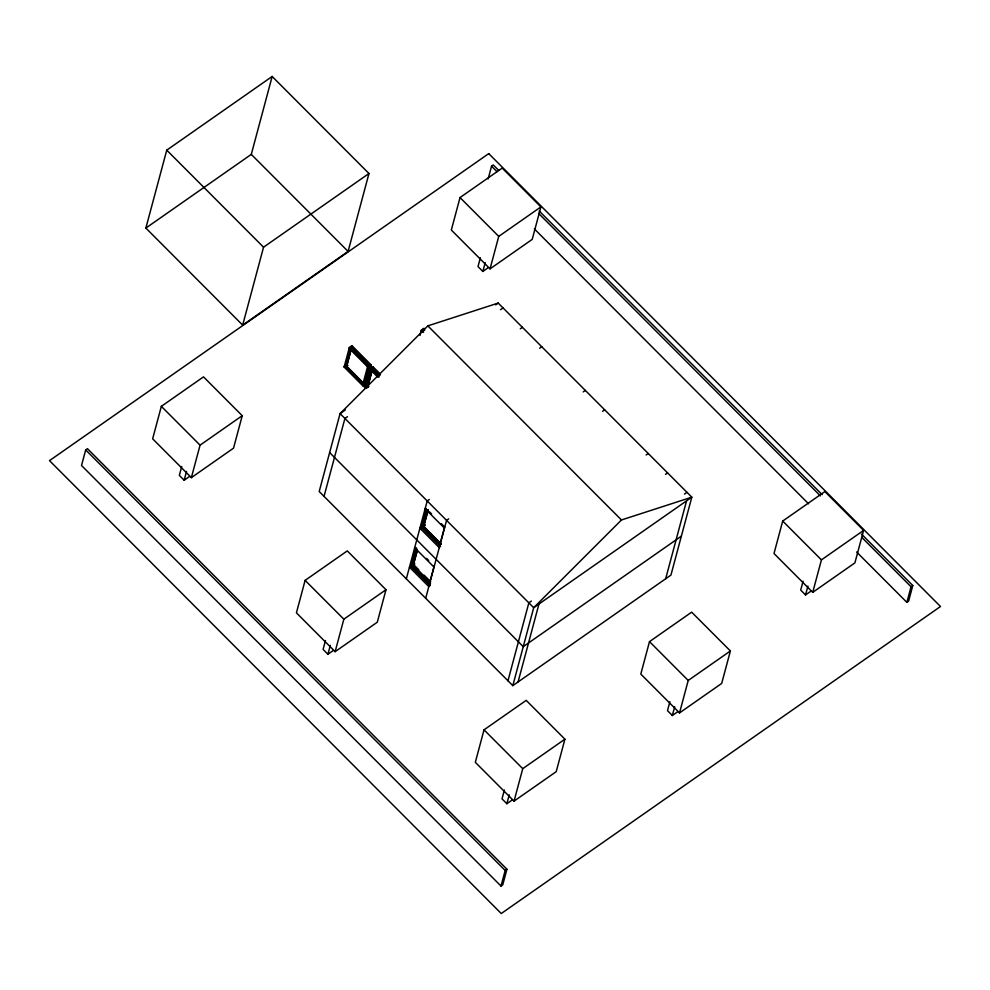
<?xml version="1.0" encoding="UTF-8"?>
<svg xmlns="http://www.w3.org/2000/svg" width="990" height="990" viewBox="0 0 990 990"><rect width="100%" height="100%" fill="white"/><g stroke="black" fill="none" stroke-linecap="round" stroke-linejoin="round"><path stroke-width="1.49" d="M85.697 449.918L81.514 465.498L501.002 886.05L502.759 884.812L506.942 869.232L87.454 448.693L85.697 449.918L505.185 870.457L501.002 886.05M145.864 228.071L166.753 150.158L272.163 76.465L368.973 173.51L348.096 251.435L242.674 325.128L145.864 228.071L251.287 154.391L272.163 76.465M161.345 406.346L152.646 438.818L191.367 477.638L233.529 448.161L242.228 415.689L203.507 376.868L161.345 406.346L200.067 445.166L191.367 477.638M181.702 466.513L179.326 475.373L184.165 480.224L189.437 476.536M184.165 480.224L186.541 471.364M242.674 325.128L263.55 247.203L368.973 173.51M366.114 384.627L363.479 386.471L344.124 367.055L349.346 347.577L351.982 345.733L371.337 365.149L365.1 388.08L367.736 386.249M350.967 349.507L346.525 366.387L363.961 383.86L368.354 367.426M351.772 346.512L371.126 365.929L368.49 367.76L349.136 348.356L351.982 345.733M351.104 349.841L346.71 366.263L364.134 383.736M324.039 496.386L344.916 418.461L347.453 416.691M305.118 580.375L296.418 612.847L335.14 651.668L377.301 622.19L386.001 589.718L347.28 550.898L305.118 580.375L343.839 619.196L335.14 651.668M363.479 386.471L368.701 366.993L371.337 365.149M365.36 382.87L370.161 364.951L367.525 366.795L362.724 384.714L365.36 382.87L366.325 383.848L363.689 385.692L344.334 366.275L346.97 364.431M368.911 386.434L367.946 385.469L365.31 387.3L366.275 388.278L371.077 370.359L373.713 368.515M367.5 387.412L371.943 370.532M377.636 376.93L370.111 369.381L372.958 366.758L380.482 374.307M367.686 387.288L372.079 370.866M325.475 640.542L323.099 649.403L327.938 654.254L333.209 650.566M327.938 654.254L330.314 645.393M420.007 335.4L421.418 330.14L424.054 328.296L421.208 330.92L422.173 331.897L423.93 330.66M460.028 197.567L451.329 230.039L490.05 268.859L532.212 239.382L540.911 206.91L502.19 168.09L460.028 197.567L498.75 236.387L490.05 268.859M488.132 178.967L491.547 166.221L493.305 164.996L498.774 170.466M480.385 257.734L478.009 266.595L482.848 271.446L488.12 267.758M482.848 271.446L485.224 262.585M406.321 578.878L427.21 500.952L429.314 499.48M426.232 508.6L421.22 527.299L440.575 546.715M427.197 509.565L422.396 527.497L425.032 525.653L424.054 524.675L421.418 526.519L439.709 544.859M417.223 550.205L413.412 564.424L418.795 569.807M423.856 525.455L428.064 509.751M417.359 550.539L413.177 565.599L430.613 583.061M428.2 510.085L423.621 526.63L441.045 544.104M429.375 583.927L434.177 565.995M439.82 544.958L444.621 527.039M425.688 598.282L446.564 520.356L448.68 518.884M484.023 729.84L475.324 762.312L514.045 801.133L556.219 771.655L564.919 739.184L526.197 700.363L484.023 729.84L522.745 768.661L514.045 801.133M507.969 680.774L528.846 602.848L531.382 601.079M512.808 685.625L533.697 607.699L621.46 519.973L691.812 497.178L498.205 303.076L427.841 325.871L340.077 413.61L319.201 491.523L512.808 685.625L670.935 575.091L691.812 497.178L533.697 607.699L340.077 413.61L345.349 409.922M518.079 681.937L538.956 604.024M504.393 790.008L502.017 798.868L506.855 803.719L512.127 800.031M506.855 803.719L509.231 794.859M665.664 578.779L686.553 500.853M649.502 641.631L640.802 674.091L679.524 712.911L721.685 683.434L730.385 650.975L691.663 612.154L649.502 641.631L688.223 680.452L679.524 712.911M669.859 701.799L667.495 710.647L672.334 715.498L677.606 711.822M672.334 715.498L674.71 706.65M782.706 521.062L774.007 553.534L812.728 592.354L854.902 562.877L863.602 530.405L824.88 491.585L782.706 521.062L821.428 559.882L812.728 592.354M803.076 581.229L800.7 590.09L805.538 594.941L810.81 591.253M805.538 594.941L807.914 586.08M856.61 551.975L906.865 602.353L911.048 586.761L912.792 585.536L861.449 534.068M912.792 585.536L908.622 601.128L906.865 602.353M200.067 445.166L242.228 415.689M498.75 236.387L540.911 206.91M352.737 347.49L350.101 349.321L345.3 367.253L347.936 365.409M344.124 367.055L346.76 365.211M372.958 366.758L370.322 368.602L378.923 377.227M366.275 388.278L368.032 387.053M495.681 304.846L498.205 303.076M500.519 309.697L503.044 307.927M520.294 328.816L522.411 327.344M539.661 348.22L541.765 346.748M583.221 391.892L585.337 390.419M425.168 524.539L419.896 528.227L439.263 547.631M602.588 411.308L604.692 409.835M414.723 563.496L409.452 567.183L428.818 586.6M343.839 619.196L386.001 589.718M646.148 454.979L648.252 453.507M665.503 474.383L667.619 472.911M684.449 494.084L686.973 492.315M681.38 536.135L523.252 646.668L329.645 452.566M522.745 768.661L564.919 739.184M821.428 559.882L863.602 530.405M688.223 680.452L730.385 650.975M505.185 870.457L506.942 869.232M539.191 210.994L822.133 494.641M491.547 166.221L497.017 171.703M538.523 213.308L820.376 495.866M861.882 537.483L911.048 586.761M534.353 228.9L808.545 503.786M427.841 325.871L621.46 519.973M251.287 154.391L348.096 251.435M423.844 329.076L424.809 330.054M421.418 330.14L423.559 332.306M166.753 150.158L263.55 247.203M372.747 367.538L380.271 375.086M351.512 348.344L368.936 365.817M372.488 369.369L379.022 375.928M351.326 348.468L368.763 365.941M372.302 369.493L378.836 376.052M349.346 347.577L368.701 366.993M429.45 511.83L431.603 513.996M441.28 523.698L444.51 526.928M425.118 508.736L444.473 528.153M423.794 526.507L441.218 543.98M426.542 558.348L428.695 560.501M414.674 547.705L434.041 567.109M424.166 575.202L430.625 581.675M413.362 565.476L429.697 581.848M430.341 584.892L410.986 565.488L413.622 563.644L414.587 564.609L411.951 566.453L416.753 548.534L415.788 547.557L410.776 566.268L430.143 585.672M488.738 153.611L49.5 460.635L501.262 913.535L940.5 606.499L488.738 153.611"/></g></svg>
